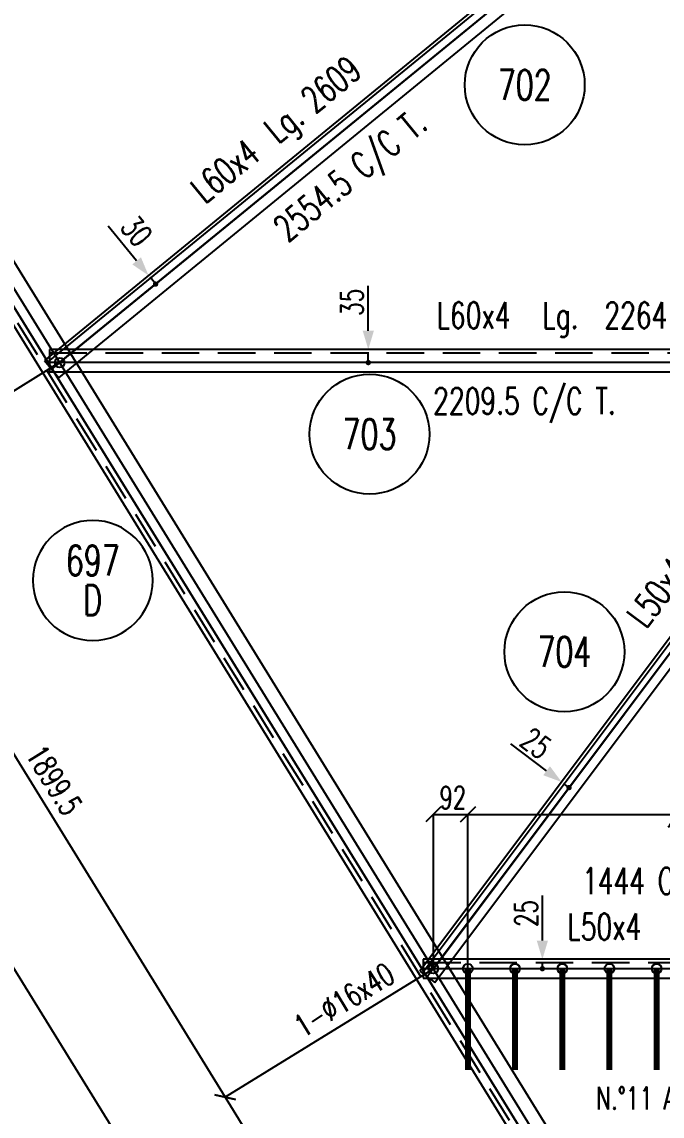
# Model space of a CAD drawing. Extents: x 125938 to 142158, y -59241 to -47761.
# Drawn here: x 132000 to 133709, y -54515 to -51596 of the extents above; entities that cross this region are included whole.
import ezdxf
from ezdxf.enums import TextEntityAlignment as Align

# ---------------------------------------------------------------- set-up
doc = ezdxf.new("R2010")
doc.units = 0
doc.header["$LTSCALE"] = 200
doc.header["$MEASUREMENT"] = 0
doc.linetypes.add('DASHED', pattern=[0.75, 0.5, -0.25])
doc.layers.get('0').update_dxf_attribs({"linetype": 'CONTINUOUS'})
doc.layers.get('DEFPOINTS').update_dxf_attribs({"linetype": 'CONTINUOUS'})
for name, color, linetype in [('ASSI', 3, 'CONTINUOUS'), ('BOLLINI_1', 7, 'CONTINUOUS'), ('BOLLINI_5', 7, 'CONTINUOUS'), ('FORI', 2, 'CONTINUOUS'), ('LINEA_ANG', 2, 'CONTINUOUS'), ('LS', 7, 'CONTINUOUS'), ('QT_MAL', 7, 'CONTINUOUS'), ('QT_MPR', 7, 'CONTINUOUS'), ('TRAT-Y', 7, 'DASHED')]:
    doc.layers.add(name, color=color, linetype=linetype)
doc.styles.add('QUOTE', font='ROMANS8.SHX', dxfattribs={"width": 0.7})
doc.styles.add('RQL', font='ROMANS8.SHX', dxfattribs={"width": 0.7})
doc.styles.add('RS', font='ROMANS8.shx', dxfattribs={"width": 0.7})
doc.styles.get("Standard").update_dxf_attribs({"font": 'ROMANS8.SHX', "width": 0.7})
doc.dimstyles.new('FRECCE1', dxfattribs={"dimtxt": 60, "dimasz": 6.66, "dimexe": 0, "dimexo": 0, "dimgap": 1, "dimtad": 1, "dimdec": 0, "dimzin": 0, "dimdsep": 46, "dimtxsty": 'RS', "dimblk1": 'QUOTP', "dimblk2": 'QUOTF', "dimsah": 1, "dimcen": 0, "dimclrd": 2, "dimclre": 2, "dimclrt": 7, "dimadec": 0, "dimazin": 0, "dimtfac": 1, "dimtdec": 0, "dimtix": 1, "dimtmove": 2, "dimatfit": 3, "dimldrblk": 'QUOTP', "dimfxl": 1, "dimtolj": 1, "dimtzin": 0, "dimarcsym": 0})
doc.dimstyles.new('TRATTO_20', dxfattribs={"dimscale": 0, "dimtxt": 60, "dimasz": 40, "dimexe": 0, "dimexo": 0, "dimgap": 10, "dimtad": 1, "dimrnd": 0.5, "dimdsep": 46, "dimtxsty": 'RS', "dimblk1": 'OBLIQUE', "dimblk2": 'OBLIQUE', "dimsah": 1, "dimcen": 0.09, "dimclrd": 2, "dimclre": 2, "dimclrt": 7, "dimadec": 0, "dimazin": 0, "dimtfac": 1, "dimtix": 1, "dimtmove": 2, "dimatfit": 3, "dimfxl": 1, "dimtolj": 1, "dimtzin": 0, "dimarcsym": 0})

# ---------------------------------------------------------------- blocks, each defined once
blk = doc.blocks.new('ASSE98')
blk.add_line((0, 0), (1, 0))
at = {"color": 7, "style": 'QUOTE', "width": 0.5, "flags": 1}
for tag, p in [('TI', (1.38308, 6.82731)), ('DI_S', (1.38308, 6.42178)), ('D_S', (1.38308, 6.02092)), ('E_S', (1.38308, 5.68065)), ('NFORI', (1.36454, 5.29792)), ('ALAR', (1.36349, 4.93246)), ('FAM', (1.3775, 4.54645)), ('ALA', (1.38308, 4.19257)), ('DISP2', (1.38308, 3.84971)), ('DISP1', (1.38308, 3.50686)), ('PINZAF', (1.38308, 3.164)), ('PINZAI', (1.38308, 2.82114)), ('TRP', (1.38308, 2.47829)), ('NP', (1.38308, 2.13543)), ('SV', (1.38308, 1.79257)), ('PESO', (1.38308, 1.44971)), ('QUA', (1.38308, 1.10686)), ('LUN', (1.38308, 0.764)), ('PROF', (1.38308, 0.42114)), ('POS', (1.38308, 0.07829))]:
    blk.add_attdef(tag, p, '', height=0.2, dxfattribs=at)
at = {"color": 7, "flags": 1}
for tag, p in [('LAV1', (3.07431, 6.82847)), ('LAV2', (3.07431, 6.49513)), ('LAV3', (3.07431, 6.1618)), ('LAV4', (3.07431, 5.82847)), ('LAV5', (3.07431, 5.49513)), ('LAV6', (3.07431, 5.1618)), ('LAV7', (3.07431, 4.82847)), ('LAV8', (3.07431, 4.49513)), ('LAV9', (3.07431, 4.1618)), ('LAV10', (3.07431, 3.82847))]:
    blk.add_attdef(tag, p, '', height=0.2, dxfattribs=at)
blk = doc.blocks.new('16')
blk.add_circle((0, 0), 1)
blk = doc.blocks.new('_OBLIQUE')
at = {"color": 0, "linetype": 'ByBlock'}
blk.add_line((-0.5, -0.5), (0.5, 0.5), dxfattribs=at)
blk = doc.blocks.new('*D56')
at = {"layer": 'DEFPOINTS', "color": 0, "transparency": 16777216}
for p in [(131103.1, -50888.3), (132100.7, -52505), (131545, -52847.9)]:
    blk.add_point(p, dxfattribs=at)
at = {"layer": 'QT_MPR', "color": 2, "lineweight": -2, "transparency": 16777216}
for p, q in [((131103.1, -50888.3), (130547.4, -51231.2)), ((130547.4, -51231.2), (131545, -52847.9)), ((132100.7, -52505), (131545, -52847.9))]:
    blk.add_line(p, q, dxfattribs=at)
at = {"layer": 'QT_MPR', "color": 2, "lineweight": -2, "transparency": 16777216, "xscale": 40, "yscale": 40, "zscale": 40}
for p, rotation in [((130547.4, -51231.2), 121.6765376083248), ((131545, -52847.9), 301.6765376083248)]:
    blk.add_blockref('_OBLIQUE', p, dxfattribs=dict(at, rotation=rotation))
at = {"layer": 'QT_MPR', "color": 7, "transparency": 16777216, "insert": (131092.4, -52029), "char_height": 60, "attachment_point": 5, "rotation": 301.6765, "style": 'RS'}
blk.add_mtext('\\A1;1900', dxfattribs=at)
blk = doc.blocks.new('*D57')
at = {"layer": 'DEFPOINTS', "color": 0, "transparency": 16777216}
for p in [(132100.7, -52505), (133098.3, -54121.7), (132542.6, -54464.6)]:
    blk.add_point(p, dxfattribs=at)
at = {"layer": 'QT_MPR', "color": 2, "lineweight": -2, "transparency": 16777216}
for p, q in [((132100.7, -52505), (131545, -52847.9)), ((131545, -52847.9), (132542.6, -54464.6)), ((133098.3, -54121.7), (132542.6, -54464.6))]:
    blk.add_line(p, q, dxfattribs=at)
at = {"layer": 'QT_MPR', "color": 2, "lineweight": -2, "transparency": 16777216, "xscale": 40, "yscale": 40, "zscale": 40}
for p, rotation in [((131545, -52847.9), 121.6765376083248), ((132542.6, -54464.6), 301.6765376083248)]:
    blk.add_blockref('_OBLIQUE', p, dxfattribs=dict(at, rotation=rotation))
at = {"layer": 'QT_MPR', "color": 7, "transparency": 16777216, "insert": (132086.1, -53618.8), "char_height": 60, "attachment_point": 5, "rotation": 301.6765, "style": 'RS'}
blk.add_mtext('\\A1;1899.5', dxfattribs=at)
blk = doc.blocks.new('*D58')
at = {"layer": 'DEFPOINTS', "color": 0, "transparency": 16777216}
for p in [(133098.3, -54121.7), (134095.9, -55738.5), (133540.2, -56081.4)]:
    blk.add_point(p, dxfattribs=at)
at = {"layer": 'QT_MPR', "color": 2, "lineweight": -2, "transparency": 16777216}
for p, q in [((133098.3, -54121.7), (132542.6, -54464.6)), ((132542.6, -54464.6), (133540.2, -56081.4)), ((134095.9, -55738.5), (133540.2, -56081.4))]:
    blk.add_line(p, q, dxfattribs=at)
at = {"layer": 'QT_MPR', "color": 2, "lineweight": -2, "transparency": 16777216, "xscale": 40, "yscale": 40, "zscale": 40}
for p, rotation in [((132542.6, -54464.6), 121.6765376083248), ((133540.2, -56081.4), 301.6765376083248)]:
    blk.add_blockref('_OBLIQUE', p, dxfattribs=dict(at, rotation=rotation))
at = {"layer": 'QT_MPR', "color": 7, "transparency": 16777216, "insert": (133077, -55237.6), "char_height": 60, "attachment_point": 5, "rotation": 301.6765, "style": 'RS'}
blk.add_mtext('\\A1;1900', dxfattribs=at)
blk = doc.blocks.new('xxx')
blk.add_circle((0, 0), 8)
at = {"color": 3, "style": 'RQL', "width": 0.7}
blk.add_attdef('POS', text='', height=4, dxfattribs=at).set_placement((0, 0), align=Align.MIDDLE)
at = {"color": 3, "style": 'RQL', "width": 0.7, "flags": 1}
blk.add_attdef('POS1', (-0.39, -5.42), '', height=2, dxfattribs=at)
at = {"style": 'RQL', "width": 0.7, "flags": 1}
blk.add_attdef('TIPO', (-0.39, -8.66), '', height=2, dxfattribs=at)
blk = doc.blocks.new('*D74')
at = {"layer": 'DEFPOINTS', "color": 0, "transparency": 16777216}
for p in [(130768.7, -53379.8), (132263.7, -54583.9), (131719, -54920)]:
    blk.add_point(p, dxfattribs=at)
at = {"layer": 'QT_MPR', "color": 2, "lineweight": -2, "transparency": 16777216}
for p, q in [((130768.7, -53379.8), (131313.3, -53043.7)), ((131313.3, -53043.7), (132263.7, -54583.9)), ((131719, -54920), (132263.7, -54583.9))]:
    blk.add_line(p, q, dxfattribs=at)
at = {"layer": 'QT_MPR', "color": 2, "lineweight": -2, "transparency": 16777216, "xscale": 40, "yscale": 40, "zscale": 40}
for p, rotation in [((131313.3, -53043.7), 121.6765376083228), ((132263.7, -54583.9), 301.6765376083229)]:
    blk.add_blockref('_OBLIQUE', p, dxfattribs=dict(at, rotation=rotation))
at = {"layer": 'QT_MPR', "color": 7, "transparency": 16777216, "insert": (131822.4, -53779.7), "char_height": 60, "attachment_point": 5, "rotation": 301.6765, "style": 'RS'}
blk.add_mtext('\\A1;1809.5', dxfattribs=at)
blk = doc.blocks.new('YYY')
blk.add_circle((0, 0), 8)
at = {"color": 3, "style": 'RQL', "width": 0.7}
for tag, p in [('POS3', (0, 0.65)), ('POS2', (0, -4.63))]:
    blk.add_attdef(tag, text='', height=4, dxfattribs=at).set_placement(p, align=Align.CENTER)
at = {"style": 'RQL', "width": 0.7, "flags": 1}
blk.add_attdef('TIPO', text='', height=3, dxfattribs=at).set_placement((0, 0), align=Align.MIDDLE_CENTER)
blk = doc.blocks.new('bull')
at = {"style": 'RS', "width": 0.7, "flags": 1}
for tag, p in [('NN', (-12.25, 0)), ('DIAMETRO', (0, -4.86)), ('SERRAGGIO', (0, -9.71)), ('LUNGHEZZA', (0, -14.57)), ('NB', (0, -19.43)), ('TIPO', (0, -24.12)), ('EL', (-0.14, -29))]:
    blk.add_attdef(tag, p, '', height=3, dxfattribs=at)
at = {"style": 'RS', "width": 0.7}
blk.add_attdef('BULLONE', (0, 0), '', height=3, dxfattribs=at)
blk = doc.blocks.new('*D114')
at = {"layer": 'DEFPOINTS', "color": 0, "transparency": 16777216}
for p in [(133190.3, -53710.1), (133098.3, -54121.7), (133190.3, -54121.7)]:
    blk.add_point(p, dxfattribs=at)
at = {"layer": 'QT_MPR', "color": 2, "lineweight": -2, "transparency": 16777216}
for p, q in [((133098.3, -54121.7), (133098.3, -53710.1)), ((133098.3, -53710.1), (133190.3, -53710.1)), ((133190.3, -54121.7), (133190.3, -53710.1))]:
    blk.add_line(p, q, dxfattribs=at)
at = {"layer": 'QT_MPR', "color": 2, "lineweight": -2, "transparency": 16777216, "xscale": 40, "yscale": 40, "zscale": 40, "rotation": 180}
blk.add_blockref('_OBLIQUE', (133098.3, -53710.1), dxfattribs=at)
at = {"layer": 'QT_MPR', "color": 2, "lineweight": -2, "transparency": 16777216, "xscale": 40, "yscale": 40, "zscale": 40}
blk.add_blockref('_OBLIQUE', (133190.3, -53710.1), dxfattribs=at)
at = {"layer": 'QT_MPR', "color": 7, "transparency": 16777216, "insert": (133150.3, -53665.3), "char_height": 60, "attachment_point": 5, "style": 'RS'}
blk.add_mtext('\\A1;92', dxfattribs=at)
blk = doc.blocks.new('*D113')
at = {"layer": 'DEFPOINTS', "color": 0, "transparency": 16777216}
for p in [(134450.4, -53710.1), (133190.3, -54121.7), (134450.4, -54121.7)]:
    blk.add_point(p, dxfattribs=at)
at = {"layer": 'QT_MPR', "color": 2, "lineweight": -2, "transparency": 16777216}
for p, q in [((133190.3, -54121.7), (133190.3, -53710.1)), ((133190.3, -53710.1), (134450.4, -53710.1)), ((134450.4, -54121.7), (134450.4, -53710.1))]:
    blk.add_line(p, q, dxfattribs=at)
at = {"layer": 'QT_MPR', "color": 2, "lineweight": -2, "transparency": 16777216, "xscale": 40, "yscale": 40, "zscale": 40, "rotation": 180}
blk.add_blockref('_OBLIQUE', (133190.3, -53710.1), dxfattribs=at)
at = {"layer": 'QT_MPR', "color": 2, "lineweight": -2, "transparency": 16777216, "xscale": 40, "yscale": 40, "zscale": 40}
blk.add_blockref('_OBLIQUE', (134450.4, -53710.1), dxfattribs=at)
at = {"layer": 'QT_MPR', "color": 7, "transparency": 16777216, "insert": (133819.4, -53762.7), "char_height": 60, "attachment_point": 5, "style": 'RS'}
blk.add_mtext('\\A1;126x10', dxfattribs=at)
blk = doc.blocks.new('*D112')
at = {"layer": 'DEFPOINTS', "color": 0, "transparency": 16777216}
for p in [(134450.4, -53710.1), (133190.3, -54121.7), (134450.4, -54121.7)]:
    blk.add_point(p, dxfattribs=at)
at = {"layer": 'QT_MPR', "color": 2, "lineweight": -2, "transparency": 16777216}
for p, q in [((133190.3, -54121.7), (133190.3, -53710.1)), ((133190.3, -53710.1), (134450.4, -53710.1)), ((134450.4, -54121.7), (134450.4, -53710.1))]:
    blk.add_line(p, q, dxfattribs=at)
at = {"layer": 'QT_MPR', "color": 2, "lineweight": -2, "transparency": 16777216, "xscale": 40, "yscale": 40, "zscale": 40, "rotation": 180}
blk.add_blockref('_OBLIQUE', (133190.3, -53710.1), dxfattribs=at)
at = {"layer": 'QT_MPR', "color": 2, "lineweight": -2, "transparency": 16777216, "xscale": 40, "yscale": 40, "zscale": 40}
blk.add_blockref('_OBLIQUE', (134450.4, -53710.1), dxfattribs=at)
at = {"layer": 'QT_MPR', "color": 7, "transparency": 16777216, "insert": (133825.8, -53655.9), "char_height": 60, "attachment_point": 5, "style": 'RS'}
blk.add_mtext('\\A1;1260', dxfattribs=at)
blk = doc.blocks.new('QUOTP')
at = {"layer": 'ASSI', "color": 2}
blk.add_lwpolyline([(-0.53, 0, 1.07, 1.07, 1), (0.53, 0, 1.07, 1.07, 1)], format="xyseb", close=True, dxfattribs=at)
blk = doc.blocks.new('QUOTF')
at = {"layer": 'LS', "color": 2}
blk.add_line((7.5, 0), (25.5, 0), dxfattribs=at)
blk.add_solid([(7.5, 2.25), (0, 0), (7.5, -2.25)], dxfattribs=at)
blk = doc.blocks.new('*D186')
at = {"layer": 'DEFPOINTS', "color": 0, "transparency": 16777216}
for p in [(132337.9, -52272.3), (132337.9, -52272.3), (132356.9, -52295.6)]:
    blk.add_point(p, dxfattribs=at)
at = {"layer": 'QT_MAL', "color": 2, "lineweight": -2, "transparency": 16777216}
blk.add_line((132352.7, -52290.4), (132342.1, -52277.5), dxfattribs=at)
at = {"layer": 'QT_MAL', "color": 2, "lineweight": -2, "transparency": 16777216, "xscale": 6.66, "yscale": 6.66, "zscale": 6.66}
for name, p, rotation in [('QUOTF', (132337.9, -52272.3), 129.2657065363505), ('QUOTP', (132356.9, -52295.6), 309.2657065363505)]:
    blk.add_blockref(name, p, dxfattribs=dict(at, rotation=rotation))
at = {"layer": 'QT_MAL', "color": 7, "transparency": 16777216, "insert": (132305.9, -52154.1), "char_height": 60, "attachment_point": 5, "rotation": 309.2657, "style": 'RS'}
blk.add_mtext('\\A1;30', dxfattribs=at)
blk = doc.blocks.new('*D187')
at = {"layer": 'DEFPOINTS', "color": 0, "transparency": 16777216}
for p in [(133440.5, -53623.7), (133440.5, -53623.7), (133460.5, -53638.7)]:
    blk.add_point(p, dxfattribs=at)
at = {"layer": 'QT_MAL', "color": 2, "lineweight": -2, "transparency": 16777216}
blk.add_line((133455.1, -53634.7), (133445.8, -53627.7), dxfattribs=at)
at = {"layer": 'QT_MAL', "color": 2, "lineweight": -2, "transparency": 16777216, "xscale": 6.66, "yscale": 6.66, "zscale": 6.66}
for name, p, rotation in [('QUOTF', (133440.5, -53623.7), 143.1408630838737), ('QUOTP', (133460.5, -53638.7), 323.1408630838736)]:
    blk.add_blockref(name, p, dxfattribs=dict(at, rotation=rotation))
at = {"layer": 'QT_MAL', "color": 7, "transparency": 16777216, "insert": (133372, -53520.6), "char_height": 60, "attachment_point": 5, "rotation": 323.1409, "style": 'RS'}
blk.add_mtext('\\A1;25', dxfattribs=at)
blk = doc.blocks.new('*D188')
at = {"layer": 'DEFPOINTS', "color": 0, "transparency": 16777216}
for p in [(133389.2, -54096.7), (133389.2, -54096.7), (133389.2, -54121.7)]:
    blk.add_point(p, dxfattribs=at)
at = {"layer": 'QT_MAL', "color": 2, "lineweight": -2, "transparency": 16777216}
blk.add_line((133389.2, -54115.1), (133389.2, -54103.4), dxfattribs=at)
at = {"layer": 'QT_MAL', "color": 2, "lineweight": -2, "transparency": 16777216, "xscale": 6.66, "yscale": 6.66, "zscale": 6.66}
for name, p, rotation in [('QUOTF', (133389.2, -54096.7), 90), ('QUOTP', (133389.2, -54121.7), 270)]:
    blk.add_blockref(name, p, dxfattribs=dict(at, rotation=rotation))
at = {"layer": 'QT_MAL', "color": 7, "transparency": 16777216, "insert": (133346.1, -53974.5), "char_height": 60, "attachment_point": 5, "rotation": 90, "style": 'RS'}
blk.add_mtext('\\A1;25', dxfattribs=at)
blk = doc.blocks.new('*D191')
at = {"layer": 'DEFPOINTS', "color": 0, "transparency": 16777216}
for p in [(132924.6, -52470), (132924.6, -52470), (132924.6, -52505)]:
    blk.add_point(p, dxfattribs=at)
at = {"layer": 'QT_MAL', "color": 2, "lineweight": -2, "transparency": 16777216}
blk.add_line((132924.6, -52498.3), (132924.6, -52476.7), dxfattribs=at)
at = {"layer": 'QT_MAL', "color": 2, "lineweight": -2, "transparency": 16777216, "xscale": 6.66, "yscale": 6.66, "zscale": 6.66}
for name, p, rotation in [('QUOTF', (132924.6, -52470), 90), ('QUOTP', (132924.6, -52505), 270)]:
    blk.add_blockref(name, p, dxfattribs=dict(at, rotation=rotation))
at = {"layer": 'QT_MAL', "color": 7, "transparency": 16777216, "insert": (132881.3, -52344.2), "char_height": 60, "attachment_point": 5, "rotation": 90, "style": 'RS'}
blk.add_mtext('\\A1;35', dxfattribs=at)

msp = doc.modelspace()

# ---------------------------------------------------------------- linework, layer by layer
at = {"layer": 'LINEA_ANG'}
for p, q in [((134872.919, -56927.231), (130178.318, -49319.056)), ((130086.497, -49341.637), (134851.465, -57063.849)), ((134080.312, -50847.956), (132060.374, -52499.238)), ((132066.07, -52506.206), (134086.008, -50854.924)), ((132098.349, -52545.692), (134118.287, -50894.41)), ((134337.395, -52470.004), (132073.395, -52470.004)), ((132073.395, -52470.004), (132073.395, -52530.004)), ((134306.589, -52468.405), (133061.9, -54128.639)), ((133068.701, -54133.738), (134313.39, -52473.504)), ((132060.374, -52499.238), (132098.349, -52545.692)), ((133101.906, -54158.631), (134346.594, -52498.397)), ((132073.395, -52530.004), (134337.395, -52530.004)), ((134569.395, -54096.737), (133071.395, -54096.737)), ((133071.395, -54096.737), (133071.395, -54146.737)), ((133061.9, -54128.639), (133101.906, -54158.631)), ((133071.395, -54146.737), (134569.395, -54146.737))]:
    msp.add_line(p, q, dxfattribs=at)
at = {"layer": 'LS', "color": 6}
for p, q in [((135062.969, -57355.202), (130074.969, -49271.539)), ((134095.92, -55738.469), (131103.12, -50888.272)), ((132100.72, -52505.004), (134078.395, -50888.272)), ((134310.395, -52505.004), (132100.72, -52505.004)), ((133098.32, -54121.737), (134310.395, -52505.004)), ((134542.395, -54121.737), (133098.32, -54121.737))]:
    msp.add_line(p, q, dxfattribs=at)
at = {"layer": 'LS', "color": 6, "const_width": 16}
for points in [[(133190.32, -54121.737), (133190.32, -54391.737)], [(133442.32, -54121.737), (133442.32, -54391.737)], [(133694.32, -54121.737), (133694.32, -54391.737)]]:
    msp.add_lwpolyline(points, dxfattribs=at)
at = {"layer": 'LS', "color": 2, "linetype": 'DASHED', "const_width": 16}
for points in [[(133316.32, -54121.737), (133316.32, -54391.737)], [(133568.32, -54121.737), (133568.32, -54391.737)]]:
    msp.add_lwpolyline(points, dxfattribs=at)
at = {"layer": 'TRAT-Y'}
for p, q in [((130097.56, -49334.811), (134862.528, -57057.023)), ((132073.395, -52479.004), (134337.395, -52479.004)), ((133071.395, -54105.237), (134569.395, -54105.237))]:
    msp.add_line(p, q, dxfattribs=at)

# ---------------------------------------------------------------- block references
at = {"layer": 'ASSI', "xscale": 9074, "rotation": 301.6765376083248}
msp.add_blockref('ASSE98', (130109.474, -49327.459), dxfattribs=at)
at = {"layer": 'ASSI'}
ref = msp.add_blockref('ASSE98', (134099.299, -50871.183), dxfattribs=dict(at, xscale=2609, zscale=2609, rotation=219.2657065363505))
ref.add_attrib('PROF', 'L60x4', (132487.878, -52082.955), dxfattribs={"layer": '0', "color": 2, "height": 70, "rotation": 39.265707, "style": 'QUOTE', "width": 0.7})
ref.add_attrib('LUN', '2609', (132782.29, -51842.276), dxfattribs={"layer": '0', "color": 2, "height": 70, "rotation": 39.265707, "style": 'QUOTE', "width": 0.7})
ref.add_attrib('PESO', '2554.5 C/C T.', (132709.113, -52185.86), dxfattribs={"layer": '0', "color": 2, "height": 70, "rotation": 39.265707, "style": 'QUOTE', "width": 0.7})
ref.add_attrib('SV', 'Lg.', (132683.659, -51922.907), dxfattribs={"layer": '0', "color": 2, "height": 70, "rotation": 39.265707, "style": 'QUOTE', "width": 0.7})
ref = msp.add_blockref('ASSE98', (134337.395, -52505.004), dxfattribs=dict(at, xscale=2264, zscale=2264, rotation=180))
ref.add_attrib('PROF', 'L60x4', (133106.778, -52414.067), dxfattribs={"layer": '0', "color": 2, "height": 70, "style": 'QUOTE', "width": 0.7})
ref.add_attrib('LUN', '2264', (133554.7, -52414.067), dxfattribs={"layer": '0', "color": 2, "height": 70, "style": 'QUOTE', "width": 0.7})
ref.add_attrib('PESO', '2209.5 C/C T.', (133097.756, -52642.28), dxfattribs={"layer": '0', "color": 2, "height": 70, "style": 'QUOTE', "width": 0.7})
ref.add_attrib('SV', 'Lg.', (133389.183, -52414.067), dxfattribs={"layer": '0', "color": 2, "height": 70, "style": 'QUOTE', "width": 0.7})
ref = msp.add_blockref('ASSE98', (134326.591, -52483.401), dxfattribs=dict(at, xscale=2075, zscale=2075, rotation=233.1408630838737))
ref.add_attrib('PROF', 'L50x4', (133665.816, -53217.46), dxfattribs={"layer": '0', "color": 2, "height": 70, "rotation": 53.140863, "style": 'QUOTE', "width": 0.7})
ref.add_attrib('LUN', '2075', (133892.321, -52915.334), dxfattribs={"layer": '0', "color": 2, "height": 70, "rotation": 53.140863, "style": 'QUOTE', "width": 0.7})
ref.add_attrib('PESO', '2020.5 C/C T.', (133863.707, -53323.756), dxfattribs={"layer": '0', "color": 2, "height": 70, "rotation": 53.140863, "style": 'QUOTE', "width": 0.7})
ref.add_attrib('SV', 'Lg.', (133813.946, -53019.876), dxfattribs={"layer": '0', "color": 2, "height": 70, "rotation": 53.140863, "style": 'QUOTE', "width": 0.7})
ref = msp.add_blockref('ASSE98', (134569.395, -54121.737), dxfattribs=dict(at, xscale=1498, zscale=1498, rotation=180))
ref.add_attrib('PROF', 'L50x4', (133455.945, -54044.555), dxfattribs={"layer": '0', "color": 2, "height": 70, "style": 'QUOTE', "width": 0.7})
ref.add_attrib('LUN', '1498', (133887.305, -54044.555), dxfattribs={"layer": '0', "color": 2, "height": 70, "style": 'QUOTE', "width": 0.7})
ref.add_attrib('PESO', '1444 C/C T.E.', (133495.204, -53922.774), dxfattribs={"layer": '0', "color": 2, "height": 70, "style": 'QUOTE', "width": 0.7})
ref.add_attrib('SV', 'Lg.', (133727.05, -54044.555), dxfattribs={"layer": '0', "color": 2, "height": 70, "style": 'QUOTE', "width": 0.7})
at = {"layer": 'BOLLINI_1', "xscale": 20, "yscale": 20, "zscale": 20}
for p, values in [((133342.079, -51764.194), {'POS': '702'}), ((132927.96, -52695.958), {'POS': '703'}), ((133447.984, -53276.598), {'POS': '704'})]:
    msp.add_blockref('xxx', p, dxfattribs=at).add_auto_attribs(values)
at = {"layer": 'BOLLINI_5'}
ref = msp.add_blockref('YYY', (132189.272, -53085.977), dxfattribs=dict(at, xscale=-19.99970832482618, yscale=19.99970832476798, zscale=19.99970832479172))
ref.add_attrib('POS3', '697', dxfattribs={"layer": '0', "color": 3, "height": 79.9988, "style": 'RQL', "width": 0.7}).set_placement((132189.272, -53073.038), align=Align.CENTER)
ref.add_attrib('POS2', 'D', dxfattribs={"layer": '0', "color": 3, "height": 79.999, "style": 'RQL', "width": 0.7}).set_placement((132189.272, -53178.584), align=Align.CENTER)
at = {"layer": 'FORI', "xscale": 13, "yscale": 13, "zscale": 13}
for p in [(132100.72, -52505.004), (133098.32, -54121.737), (133190.32, -54121.737), (133316.32, -54121.737), (133442.32, -54121.737), (133568.32, -54121.737), (133694.32, -54121.737)]:
    msp.add_blockref('16', p, dxfattribs=at)
at = {"layer": 'LS', "color": 7, "xscale": 20, "yscale": 20, "zscale": 20, "rotation": 31.67653760832492}
msp.add_blockref('bull', (132751.078, -54307.686), dxfattribs=at).add_auto_attribs({'BULLONE': '1-%%c16x40                '})

# ---------------------------------------------------------------- texts
at = {"layer": 'QT_MPR', "color": 7, "style": 'RS', "width": 0.7}
msp.add_text('N.°11 ANTISCALADE', height=60, dxfattribs=at).set_placement((133532.825, -54497.004))

# ---------------------------------------------------------------- dimensions: what is measured, and where the dimension line sits
at = {"layer": 'QT_MAL'}
for base, p1, p2, angle, text, picture, middle in [((132337.923, -52272.344), (132356.911, -52295.571), (132337.923, -52272.344), 309.265707, '30', '*D186', (132305.879, -52154.139)), ((132924.579, -52470.004), (132924.579, -52505.004), (132924.579, -52470.004), 90, '35', '*D191', (132881.325, -52344.229)), ((133440.461, -53623.694), (133460.464, -53638.69), (133440.461, -53623.694), 323.140863, '25', '*D187', (133371.974, -53520.564)), ((133389.226, -54096.737), (133389.226, -54121.737), (133389.226, -54096.737), 90, '25', '*D188', (133346.129, -53974.513))]:
    dim = msp.add_linear_dim(base=base, p1=p1, p2=p2, angle=angle, text=text, dimstyle='FRECCE1', dxfattribs=at)
    dim.commit()
    dim.dimension.update_dxf_attribs({"geometry": picture, "text_midpoint": middle, "dimtype": 160})
at = {"layer": 'QT_MPR'}
for base, p1, p2, text, picture, middle in [((131545, -52847.91), (131103.12, -50888.272), (132100.72, -52505.004), '1900', '*D56', (131092.379, -52029.026)), ((132542.6, -54464.642), (132100.72, -52505.004), (133098.32, -54121.737), '1899.5', '*D57', (132086.06, -53618.82)), ((132263.662, -54583.883), (130768.666, -53379.822), (131719.005, -54919.962), '1809.5', '*D74', (131822.408, -53779.665)), ((133540.2, -56081.375), (133098.32, -54121.737), (134095.92, -55738.469), '1900', '*D58', (133076.992, -55237.597))]:
    dim = msp.add_linear_dim(base=base, p1=p1, p2=p2, angle=301.676538, text=text, dimstyle='TRATTO_20', override={"dimscale": 1}, dxfattribs=at)
    dim.commit()
    dim.dimension.update_dxf_attribs({"geometry": picture, "text_midpoint": middle, "dimtype": 160})
for base, p1, p2, text, picture, middle in [((134450.395, -53710.109), (133190.32, -54121.737), (134450.395, -54121.737), '1260', '*D112', (133825.807, -53655.921)), ((133190.32, -53710.109), (133098.32, -54121.737), (133190.32, -54121.737), '92', '*D114', (133150.318, -53665.303)), ((134450.395, -53710.109), (133190.32, -54121.737), (134450.395, -54121.737), '126x10', '*D113', (133819.445, -53762.665))]:
    dim = msp.add_linear_dim(base=base, p1=p1, p2=p2, text=text, dimstyle='TRATTO_20', override={"dimscale": 1}, dxfattribs=at)
    dim.commit()
    dim.dimension.update_dxf_attribs({"geometry": picture, "text_midpoint": middle, "dimtype": 160})

doc.saveas('drawing.dxf')
